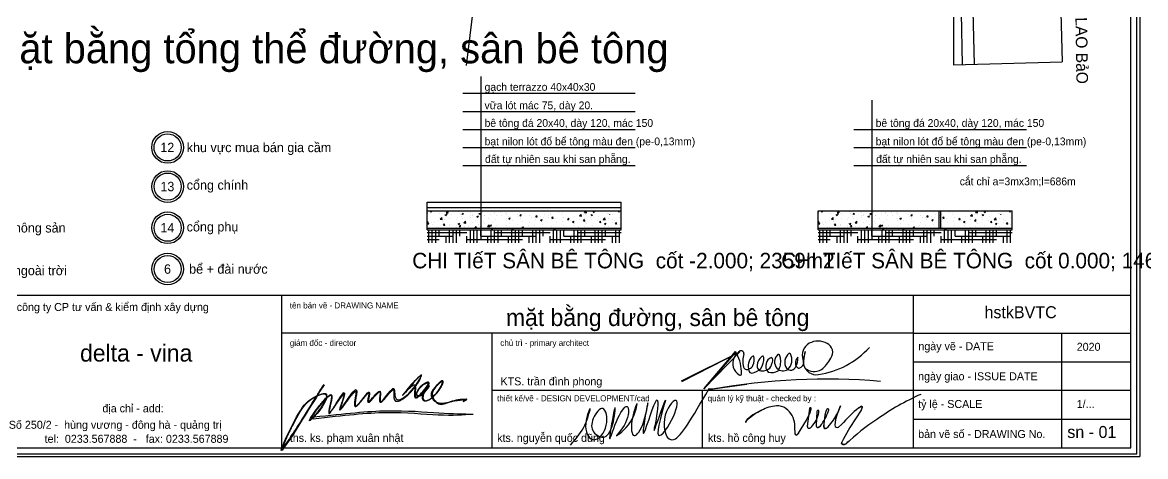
# Model space of a CAD drawing. Extents: x -31423 to 1909503, y -2344077 to 1640342.
# Drawn here: x 41049 to 185686, y -442281 to -386325 of the extents above; entities that cross this region are included whole.
import ezdxf

# ---------------------------------------------------------------- set-up
doc = ezdxf.new("R2010")
doc.units = 0
for name, color, linetype in [('Level 1', 7, 'Continuous'), ('Level 14', 7, 'Continuous'), ('Level 15', 7, 'Continuous'), ('Level 17', 7, 'Continuous'), ('Level 2', 7, 'Continuous'), ('Level 20', 7, 'Continuous'), ('Level 24', 7, 'Continuous'), ('Level 26', 7, 'Continuous'), ('Level 28', 7, 'Continuous'), ('Level 29', 7, 'Continuous'), ('Level 31', 7, 'Continuous'), ('Level 32', 7, 'Continuous'), ('Level 6', 7, 'Continuous')]:
    doc.layers.add(name, color=color, linetype=linetype)

# ---------------------------------------------------------------- blocks, each defined once
blk = doc.blocks.new('SC6460')
at = {"layer": 'Level 1'}
blk.add_line((0, 0), (0, 0), dxfattribs=at)
blk = doc.blocks.new('DINHPH')
at = {"layer": 'Level 29'}
for p, q in [((-122, 140), (14445, 7391)), ((0, 0), (14445, 7391)), ((5473, -1835), (13432, 7508)), ((13482, 7418), (5473, -1835)), ((14445, 7391), (5473, -1835)), ((30812, 7465), (30348, 5405)), ((30475, 5127), (30812, 7465)), ((6578, -1889), (7655, -1994)), ((6757, -1768), (7726, -1901)), ((7726, -1901), (16251, -670))]:
    blk.add_line(p, q, dxfattribs=at)
for centre, radius, start, end in [((33336, 6646), 3236, 117.66353, 202.55508), ((34045, 5393), 4675, 61.07737, 118.22784), ((30946, 23038), 21587, 278.46999, 317.67018), ((35212, 7262), 2477, 323.5787, 63.79921), ((16012, 4493), 3314, 154.25386, 239.56437), ((17278, 3541), 4878, 123.27546, 150.63772), ((3220, 1809), 11694, 3.46792, 29.1665), ((14780, 6929), 712, 353.3389, 104.49898), ((20776, 5065), 5581, 161.38652, 195.84537), ((20062, 3755), 3503, 134.85775, 197.8573), ((17845, 5927), 401, 67.40382, 129.21497), ((14391, 5478), 3700, 335.78035, 12.79639), ((22099, 3643), 3332, 130.2208, 173.32965), ((15898, 5763), 4615, 326.15303, 2.90144), ((20178, 5948), 332, 8.39353, 133.94282), ((22757, 4256), 1708, 100.80478, 173.10681), ((21775, 5244), 956, 334.17522, 46.19584), ((25674, 4843), 2504, 132.05534, 219.26557), ((24136, 6471), 270, 34.66048, 121.01633), ((22859, 5656), 1785, 358.50996, 32.88035), ((28410, 4803), 2722, 125.06526, 214.33059), ((24321, 5340), 3197, 312.22686, 28.8053), ((26899, 6800), 237, 19.8485, 102.81341), ((30211, 4647), 1833, 131.22861, 213.24422), ((24492, 5809), 4516, 332.07091, 2.75646), ((34673, 5364), 4407, 169.10677, 208.91401), ((27986, 10945), 10562, 310.57451, 330.79302), ((16244, 3837), 887, 199.42858, 314.65677), ((16532, 4517), 1354, 284.36245, 335.70744), ((16562, 6758), 4769, 280.65714, 311.62535), ((20071, 3889), 1289, 173.7531, 264.61445), ((19938, 5983), 3376, 270.20273, 308.08105), ((22947, 3783), 2004, 160.21169, 227.61672), ((12729, 8010), 10406, 333.24115, 342.18809), ((25287, 4873), 2239, 226.14705, 301.88994), ((20670, 4893), 4037, 326.35159, 10.22134), ((27189, 4206), 1391, 222.39927, 338.38496), ((29633, 4573), 1333, 224.24358, 255.82115), ((28864, 4854), 1634, 285.71771, 9.61771), ((33639, 4957), 3307, 191.59058, 278.46999), ((33075, 6197), 3726, 232.67177, 298.54149), ((36080, -157908), 158483, 85.08983, 100.33209), ((14559, 2002), 431, 238.41296, 329.55694), ((-23845, 169), 38809, 2.3847, 3.46792), ((17488, 2847), 778, 192.31936, 266.76285), ((22460, 4918), 2754, 251.7252, 304.78254)]:
    blk.add_arc(centre, radius, start, end, dxfattribs=at)
blk = doc.blocks.new('CONGHU')
at = {"layer": 'Level 29'}
for points in [[(-28, 48), (28, -48), (174, 345), (373, 605), (822, 1033), (1592, 1680), (1962, 1943), (2332, 2193), (2962, 2547), (3359, 2755), (3928, 3014)], [(12742, -3164), (13165, -2719), (15103, 554), (16086, 2448), (16325, 3381)], [(15965, 3616), (15872, 3494), (15289, -987)], [(20224, 3280), (19997, 2712), (19743, 1812), (19411, -1072)], [(20154, -1438), (20521, -1141), (21923, 564), (22981, 2385), (23598, 4108), (22806, 2084), (22413, 750), (22217, -738)], [(29039, 3686), (28823, 3061), (25982, -1317), (24259, -4330), (23859, -5152)], [(28194, 3633), (28660, 3963), (28779, 4016), (28860, 4032), (28923, 4023), (28991, 3988), (29036, 3944), (29072, 3868), (29079, 3813), (29072, 3757), (28984, 3527), (28705, 2879)], [(28213, 3648), (28688, 3948)], [(28624, 3908), (28774, 4003), (28856, 4013), (28905, 4008), (28932, 3993), (28984, 3957), (29022, 3920), (29045, 3881), (29060, 3808), (29056, 3767), (29053, 3736), (29037, 3681)], [(-133, 245), (-28, 48), (155, 456), (663, 948), (1599, 1740)], [(17736, 2698), (17520, -771)], [(13181, -2693), (12826, -3146), (12742, -3164), (12526, -3174), (12399, -3072), (12327, -3026), (12277, -2896)], [(15346, -546), (15337, -968), (15402, -1233), (15499, -1342), (15633, -1420), (15798, -1453), (15948, -1418), (16048, -1377), (16223, -1253)], [(17509, -835), (17614, -1093), (17734, -1216), (17938, -1274), (18083, -1293), (18205, -1218), (18620, -858)], [(17985, -1315), (18408, -1010), (18620, -858)], [(19452, -714), (19479, -1243), (19778, -1514), (19926, -1472), (20097, -1422), (20521, -1141)], [(23146, -1177), (23922, -577)], [(24078, -4703), (23932, -5031), (23886, -5165), (23896, -5208), (23924, -5330), (23993, -5433), (24055, -5465), (24079, -5474), (24280, -5532), (24345, -5536), (24419, -5536), (24512, -5527), (24595, -5513), (24689, -5485), (24883, -5420), (25026, -5364), (25100, -5299)], [(25028, -5368), (24547, -5565), (24184, -5538), (23905, -5315), (23935, -4996)], [(23920, -5155), (23943, -5295), (24005, -5374), (24044, -5426), (24198, -5509)], [(24476, -5509), (25028, -5368)], [(24799, -5427), (25013, -5345), (25191, -5197), (25503, -4916), (25792, -4657)]]:
    blk.add_lwpolyline(points, dxfattribs=at)
for centre, radius, start, end in [((67683, -47864), 59862, 113.5869, 125.73451), ((8307, -7779), 11646, 112.16, 136.4447), ((8426, -5296), 9449, 94.89267, 118.52355), ((7870, 447), 3680, 54.63769, 93.88478), ((6771, -922), 5433, 4.59029, 53.53827), ((16105, 3439), 227, 345.38597, 128.29752), ((18014, 2723), 279, 48.70996, 185.24814), ((15878, 2626), 2341, 338.97858, 7.53618), ((8165, 7213), 13207, 322.33122, 340.88064), ((20456, 3107), 289, 310.43458, 143.30406), ((46795, -19512), 29693, 128.74128, 140.38071), ((28860, 3813), 219, 324.61395, 141.91267), ((11786, 3509), 6510, 311.45107, 344.65039), ((62392, -44616), 54190, 123.19872, 133.59189), ((-32216, -3357), 44495, 0.5939, 3.69918), ((15773, -1008), 484, 177.52271, 311.69046), ((17944, -879), 437, 165.68929, 275.41487), ((19827, -1164), 426, 167.50731, 320.02147), ((22793, -720), 577, 181.80763, 307.66882), ((12619, -2840), 347, 189.40815, 290.74695), ((24290, -5119), 432, 184.42537, 295.47631)]:
    blk.add_arc(centre, radius, start, end, dxfattribs=at)
blk = doc.blocks.new('QUOCDU')
at = {"layer": 'Level 29'}
blk.add_open_spline([(0, 0), (2249, 2648), (5021, 5912), (7596, 15529), (3702, 5530), (7777, -265), (13119, 6355), (11181, 14610), (6840, 8566), (6833, 4208), (11815, 1361), (14613, 7070), (15371, 16951), (11934, -2855), (15026, 8669), (19646, 15390), (19368, 6991), (12854, 1231), (20976, 7035), (23060, 17148), (19748, 7551), (20671, 1274), (24839, 6680), (26672, 19866), (22370, -4179), (29568, 20196), (29043, 9632), (26470, 358), (34189, 22944), (26458, -1831), (34784, 8444), (36638, 17905), (29463, 9455), (33342, -3326), (40471, 8990), (46097, 18710)], degree=3, dxfattribs=at)
blk = doc.blocks.new('KTC')
at = {"layer": 'Level 1'}
for p, q in [((419299, 677), (419299, 296306)), ((417756, 2220), (417756, 294763)), ((12608, 40383), (417756, 40383)), ((205468, 40383), (205468, 2220)), ((205468, 40383), (205468, 2220)), ((363331, 40383), (363331, 2220)), ((363331, 40377), (417756, 40377)), ((363331, 40377), (417756, 40377)), ((363331, 30842), (205468, 30842)), ((258089, 2220), (258089, 30842)), ((363331, 30842), (417756, 30842)), ((400528, 2220), (400528, 30842)), ((363331, 23687), (417756, 23687)), ((417756, 16531), (258089, 16531)), ((310710, 2220), (310710, 16531)), ((363331, 9375), (417756, 9375)), ((11065, 677), (419299, 677)), ((12608, 2220), (417756, 2220))]:
    blk.add_line(p, q, dxfattribs=at)
at = {"layer": 'Level 2'}
for p in [(419975, 296983), (0, 0)]:
    blk.add_line(p, (419975, 0), dxfattribs=at)
at = {"layer": 'Level 1'}
blk.add_blockref('SC6460', (310710, 30842), dxfattribs=at)
at = {"layer": 'Level 29'}
for name, p in [('DINHPH', (305536, 18818)), ('CONGHU', (321550, 8562))]:
    blk.add_blockref(name, p, dxfattribs=at)
at = {"layer": 'Level 29', "xscale": 0.75, "yscale": 0.75}
blk.add_blockref('QUOCDU', (277693, 2857), dxfattribs=at)
at = {"layer": 'Level 26'}
for s, height, p in [('công ty CP tư vấn & kiểm định xây dựng ', 2000, (139239, 36420)), ('tên bản vẽ - DRAWING NAME', 1500, (207516, 37054)), ('hstkBVTC', 3000, (381178, 34617)), ('delta - vina', 4290.86, (155076, 23759)), ('giám đốc - director', 1500, (207516, 27697)), ('chủ trì - primary architect', 1500, (260137, 27697)), ('ngày vẽ - DATE', 2000, (364655, 26616)), ('2020', 2000, (404235, 26462)), ('KTS. trần đình phong', 2000, (260197, 17827)), ('ngày giao - ISSUE DATE ', 2000, (364592, 19082)), ('thiết kế/vẽ - DESIGN DEVELOPMENT/cad', 1500, (259350, 13827)), ('quản lý kỹ thuật - checked by :', 1500, (311971, 13827)), ('tỷ lệ - SCALE', 2000, (364592, 12150)), ('1/...', 2000, (404235, 12150)), ('địa chỉ - add:', 2000, (160663, 11064)), ('Số 250/2 -  hùng vương - đông hà - quảng trị', 2000, (137272, 6951)), ('ths. ks. phạm xuân nhật', 2000, (207516, 3675)), ('kts. nguyễn quốc dũng', 2000, (259350, 3675)), ('kts. hồ công huy', 2000, (312034, 3675)), ('bản vẽ số - DRAWING No.  ', 2000, (364592, 4643)), ('tel:  0233.567888  -   fax: 0233.567889', 2000, (146222, 3441))]:
    blk.add_text(s, height=height, dxfattribs=at).set_placement(p)
blk = doc.blocks.new('PXNHAT')
at = {"layer": 'Level 29'}
for points in [[(8854, 13547), (4070, 5827), (-2906, -5431), (3044, 7208), (5500, 10652), (10422, 12446), (8372, 8241), (4623, 4479), (7493, 8695), (8660, 10029), (10729, 12209), (10422, 9616), (9165, 5487), (13747, 13519), (12969, 10091), (11222, 6079), (17230, 15830), (14162, 5817), (19688, 14554), (17381, 7728), (21852, 14483), (19956, 7433), (24579, 14907), (23418, 9209), (27579, 11418), (31661, 18433), (23289, 8346), (29400, 15792), (27691, 9663), (30183, 12080), (31899, 14400), (29483, 13340), (28096, 10760), (30530, 11613), (32103, 14118), (29884, 11893), (30053, 9324), (33200, 11453), (34950, 15197), (32493, 12854), (31650, 11356), (33613, 8625), (36175, 10289), (40119, 10621), (39214, 10155), (38698, 9890)], [(28570, 13320), (28653, 13433), (28732, 13544), (28957, 13868), (29088, 14072), (29261, 14361), (29317, 14460), (29406, 14626), (29441, 14696), (29493, 14809), (29513, 14854), (29542, 14929), (29552, 14960), (29568, 15013), (29574, 15035), (29583, 15074), (29585, 15091), (29589, 15121), (29589, 15135), (29589, 15163), (29588, 15177), (29583, 15202), (29580, 15212), (29572, 15232), (29567, 15243), (29556, 15261), (29549, 15270), (29535, 15285), (29526, 15292), (29509, 15304), (29499, 15308), (29480, 15316), (29470, 15319), (29451, 15322), (29442, 15323), (29424, 15324), (29415, 15323), (29398, 15321), (29390, 15320), (29369, 15315), (29356, 15311), (29330, 15301), (29318, 15296), (29292, 15283), (29279, 15276), (29252, 15260), (29239, 15251), (29197, 15223), (29168, 15202), (29106, 15153), (29073, 15126), (29004, 15067), (28968, 15035), (28850, 14928), (28763, 14844), (28578, 14660), (28479, 14559), (28273, 14345), (28166, 14231), (27801, 13837), (27531, 13537), (27096, 13048), (26927, 12855), (25788, 11374)], [(8762, 13604), (8307, 12869), (7852, 12135), (7397, 11401), (7392, 11394), (7388, 11387)], [(13144, 11593), (13145, 11580), (13146, 11565), (13145, 11530), (13144, 11511), (13140, 11468), (13138, 11445), (13128, 11370), (13118, 11312), (13094, 11186), (13079, 11118), (13044, 10975), (13025, 10899), (12985, 10752), (12965, 10681), (12926, 10550), (12908, 10491), (12870, 10372), (12851, 10312), (12792, 10132), (12750, 10012), (12645, 9711), (12581, 9534), (12473, 9238), (12428, 9116), (12361, 8926), (12336, 8852), (12297, 8736), (12282, 8690), (12260, 8616), (12252, 8586), (12240, 8538), (12236, 8518), (12229, 8485), (12227, 8471), (12224, 8447), (12223, 8437), (12222, 8417), (12222, 8409), (12223, 8392), (12224, 8384), (12227, 8367), (12229, 8358), (12235, 8343), (12237, 8337), (12244, 8324), (12248, 8318), (12258, 8305), (12264, 8299), (12277, 8288), (12284, 8283), (12300, 8274), (12308, 8271), (12324, 8266), (12333, 8265), (12348, 8263), (12355, 8263), (12368, 8264), (12375, 8265), (12386, 8267), (12392, 8269), (12405, 8273), (12413, 8276), (12427, 8283), (12433, 8286), (12446, 8294), (12452, 8298), (12469, 8310), (12480, 8318), (12502, 8337), (12513, 8347), (12536, 8369), (12548, 8381), (12584, 8419), (12610, 8448), (12665, 8512), (12695, 8548), (12757, 8625), (12790, 8666), (12902, 8809), (12987, 8922), (13169, 9168), (13267, 9301), (13560, 9702), (13767, 9987), (14151, 10507), (14328, 10742), (14625, 11125), (14748, 11278), (14955, 11525), (15041, 11624), (15184, 11779), (15244, 11840), (15343, 11936), (15385, 11974), (15454, 12032), (15484, 12054), (15532, 12088), (15553, 12101), (15571, 12111)], [(15657, 12141), (15658, 12140), (15659, 12139), (15663, 12133), (15665, 12130), (15669, 12119), (15672, 12112), (15676, 12095), (15679, 12085), (15685, 12054), (15688, 12029), (15691, 11972), (15692, 11940), (15691, 11870), (15690, 11832), (15685, 11752), (15681, 11709), (15667, 11565), (15653, 11455), (15619, 11223), (15599, 11100), (15556, 10848), (15534, 10719), (15484, 10433), (15457, 10276), (15413, 10000), (15396, 9880), (15371, 9681), (15363, 9600), (15353, 9464), (15351, 9407), (15350, 9312), (15351, 9271), (15356, 9203), (15360, 9174), (15369, 9122), (15374, 9100), (15387, 9057), (15395, 9036), (15412, 9003), (15420, 8990), (15439, 8965), (15449, 8953), (15469, 8936), (15478, 8929), (15496, 8917), (15506, 8912), (15526, 8904), (15536, 8900), (15556, 8895), (15566, 8893), (15592, 8891), (15607, 8890), (15636, 8893), (15650, 8895), (15678, 8902), (15692, 8906), (15719, 8916), (15732, 8921), (15769, 8938), (15793, 8951), (15840, 8981), (15865, 8998), (15914, 9034), (15939, 9054), (16016, 9118), (16070, 9167), (16182, 9276), (16240, 9336), (16360, 9465), (16422, 9534), (16616, 9754), (16752, 9916), (17030, 10252), (17170, 10426), (17448, 10768), (17585, 10936), (17813, 11210), (17908, 11321), (18063, 11497), (18126, 11566), (18231, 11675), (18274, 11718), (18345, 11784), (18374, 11810), (18422, 11849), (18442, 11864), (18474, 11886), (18487, 11894), (18505, 11904), (18511, 11907), (18517, 11910)], [(15571, 12111), (15586, 12120), (15600, 12126), (15624, 12135), (15634, 12138), (15646, 12141), (15650, 12141), (15655, 12141), (15657, 12141), (15657, 12141)], [(18517, 11910), (18518, 11900), (18519, 11887), (18520, 11857), (18520, 11840), (18518, 11801), (18516, 11780), (18509, 11715), (18503, 11667), (18486, 11564), (18476, 11509), (18453, 11392), (18440, 11331), (18398, 11137), (18367, 10998), (18314, 10759), (18292, 10658), (18257, 10488), (18244, 10416), (18225, 10297), (18218, 10248), (18209, 10165), (18206, 10131), (18204, 10072), (18203, 10048), (18205, 10004), (18207, 9986), (18211, 9952), (18214, 9937), (18222, 9908), (18227, 9893), (18241, 9863), (18250, 9848), (18269, 9826), (18277, 9817), (18296, 9802), (18307, 9796), (18328, 9785), (18339, 9781), (18362, 9775), (18373, 9773), (18395, 9772), (18405, 9772), (18426, 9774), (18436, 9775), (18463, 9781), (18480, 9787), (18513, 9800), (18529, 9808), (18561, 9826), (18578, 9836), (18610, 9858), (18627, 9870), (18678, 9908), (18713, 9938), (18787, 10003), (18825, 10040), (18905, 10118), (18946, 10161), (19075, 10295), (19166, 10396), (19355, 10608), (19453, 10721), (19651, 10948), (19751, 11064), (19949, 11289), (20047, 11398), (20237, 11603), (20328, 11698), (20463, 11829), (20511, 11873), (20601, 11952), (20644, 11986), (20707, 12031), (20729, 12046), (20771, 12070), (20790, 12080), (20817, 12091), (20826, 12094), (20843, 12099), (20849, 12100), (20856, 12100), (20858, 12100), (20859, 12100)], [(20859, 12100), (20860, 12099), (20862, 12097), (20866, 12089), (20868, 12085), (20873, 12072), (20876, 12065), (20880, 12047), (20883, 12037), (20889, 12004), (20892, 11977), (20897, 11916), (20898, 11882), (20897, 11808), (20896, 11769), (20892, 11686), (20889, 11642), (20877, 11496), (20865, 11387), (20838, 11163), (20823, 11048), (20794, 10820), (20781, 10708), (20762, 10529), (20756, 10459), (20749, 10340), (20747, 10290), (20747, 10205), (20748, 10169), (20752, 10108), (20755, 10082), (20763, 10037), (20767, 10017), (20778, 9978), (20784, 9960), (20802, 9923), (20813, 9906), (20835, 9879), (20844, 9869), (20866, 9851), (20878, 9843), (20904, 9830), (20917, 9824), (20944, 9817), (20958, 9815), (20985, 9813), (20998, 9813), (21023, 9815), (21036, 9818), (21061, 9823), (21073, 9827), (21105, 9838), (21125, 9846), (21165, 9867), (21185, 9878), (21225, 9904), (21245, 9918), (21306, 9963), (21347, 9997), (21432, 10073), (21477, 10115), (21568, 10206), (21616, 10255), (21760, 10410), (21861, 10524), (22068, 10765), (22175, 10892), (22391, 11150), (22500, 11281), (22716, 11537), (22822, 11662), (23028, 11895), (23127, 12004), (23275, 12156), (23329, 12208), (23430, 12300), (23477, 12340), (23548, 12394), (23573, 12412), (23620, 12441), (23642, 12453), (23674, 12467), (23685, 12471), (23705, 12477), (23713, 12478), (23723, 12479), (23726, 12479), (23731, 12479), (23732, 12478), (23734, 12478), (23734, 12478), (23735, 12477), (23736, 12477), (23739, 12474), (23741, 12472), (23746, 12465), (23749, 12460), (23755, 12448), (23758, 12441), (23761, 12433)], [(23761, 12433), (23765, 12424), (23768, 12415), (23776, 12386), (23781, 12364), (23790, 12315), (23794, 12288), (23800, 12229), (23803, 12197), (23809, 12097), (23810, 12023), (23811, 11865), (23810, 11781), (23808, 11608), (23806, 11518), (23805, 11338), (23805, 11246), (23808, 11066), (23812, 10977), (23824, 10804), (23834, 10721), (23857, 10584), (23869, 10528), (23900, 10422), (23918, 10372), (23948, 10310), (23956, 10294), (23973, 10264), (23983, 10250), (24011, 10208), (24032, 10182), (24077, 10135), (24101, 10114), (24153, 10076), (24180, 10060), (24237, 10032), (24266, 10020), (24327, 10002), (24358, 9995), (24422, 9985), (24455, 9982), (24545, 9979), (24603, 9983), (24722, 10001), (24784, 10014), (24909, 10049), (24974, 10071), (25163, 10145), (25291, 10207), (25555, 10353), (25690, 10437), (25964, 10624), (26102, 10726), (26334, 10909), (26426, 10985), (26616, 11148), (26713, 11234), (26904, 11412), (26999, 11503), (27279, 11780), (27460, 11972), (27896, 12459), (28142, 12757), (28365, 13047)], [(26927, 12527), (25778, 11364), (27052, 12658), (27242, 12850), (27369, 12972), (27570, 13150), (27645, 13214), (27778, 13319), (27836, 13361), (27935, 13426), (27977, 13452), (28048, 13490), (28078, 13504), (28134, 13526), (28159, 13534), (28195, 13541), (28208, 13543), (28231, 13544), (28240, 13543), (28254, 13541), (28259, 13540), (28268, 13536), (28272, 13535), (28278, 13531), (28280, 13529), (28284, 13526), (28286, 13524), (28290, 13520), (28292, 13517), (28299, 13508), (28304, 13501), (28314, 13482), (28319, 13470), (28328, 13444), (28333, 13429), (28339, 13402), (28342, 13389), (28345, 13377)], [(28365, 13047), (28364, 12974), (28360, 12897), (28350, 12734), (28343, 12649), (28322, 12427), (28307, 12286), (28279, 12007), (28265, 11868), (28247, 11643), (28242, 11554), (28237, 11401), (28237, 11335), (28240, 11224), (28243, 11176), (28253, 11095), (28259, 11060), (28274, 10993), (28283, 10962), (28303, 10912), (28313, 10893), (28330, 10864), (28337, 10853), (28354, 10830), (28365, 10818), (28388, 10796), (28401, 10786), (28427, 10769), (28442, 10761), (28471, 10749), (28485, 10744), (28516, 10737), (28531, 10734), (28562, 10732), (28577, 10732), (28617, 10734), (28641, 10737), (28690, 10748), (28715, 10756), (28764, 10774), (28789, 10784), (28862, 10819), (28910, 10847), (29011, 10912), (29062, 10949), (29169, 11031), (29224, 11076), (29287, 11131), (29295, 11138), (29303, 11145)], [(31038, 13117), (31093, 13196), (31143, 13272), (31221, 13399), (31251, 13451), (31298, 13542), (31316, 13580), (31344, 13647), (31355, 13676), (31371, 13728), (31377, 13751), (31385, 13796), (31387, 13819), (31387, 13857), (31386, 13873), (31381, 13904), (31377, 13919), (31366, 13947), (31360, 13960), (31344, 13983), (31336, 13994), (31316, 14014), (31305, 14023), (31283, 14037), (31273, 14042), (31252, 14052), (31242, 14055), (31220, 14061), (31210, 14064), (31181, 14068), (31162, 14070), (31125, 14070), (31106, 14069), (31067, 14065), (31047, 14062), (30987, 14051), (30946, 14040), (30860, 14014), (30815, 13997), (30722, 13959), (30673, 13938), (30526, 13867), (30423, 13810), (30215, 13681), (30109, 13608), (29956, 13491), (29907, 13452), (29811, 13370), (29764, 13328), (29625, 13199), (29537, 13109), (29330, 12880), (29216, 12738), (29035, 12481), (28962, 12366), (28851, 12165), (28808, 12079), (28744, 11929), (28721, 11863), (28686, 11748), (28675, 11697), (28659, 11600), (28655, 11552), (28657, 11476), (28660, 11446), (28671, 11388), (28679, 11360), (28699, 11312), (28710, 11292), (28737, 11253), (28752, 11235), (28780, 11209), (28792, 11199), (28813, 11184), (28822, 11179), (28841, 11168), (28851, 11163), (28888, 11146), (28916, 11137), (28946, 11131)], [(29688, 11513), (29839, 11667), (29993, 11835), (30178, 12044), (30210, 12081), (30242, 12117)], [(30242, 12117), (30166, 11988), (30096, 11854), (30039, 11719), (30038, 11717), (30038, 11716)], [(32161, 10880), (32267, 10968), (32372, 11062), (32757, 11425), (33031, 11723), (33326, 12095), (33369, 12150), (33452, 12261), (33493, 12317), (33613, 12485), (33690, 12598), (33857, 12856), (33944, 13000), (34100, 13277), (34169, 13409), (34263, 13610), (34295, 13683), (34344, 13808), (34363, 13861), (34391, 13949), (34401, 13985), (34415, 14048), (34420, 14075), (34426, 14121), (34428, 14142), (34428, 14179), (34427, 14195), (34423, 14228), (34420, 14245), (34411, 14273), (34407, 14284), (34395, 14306), (34388, 14317), (34371, 14338), (34360, 14348), (34340, 14362), (34331, 14368), (34314, 14376), (34306, 14379), (34291, 14384), (34284, 14385), (34264, 14389), (34251, 14390), (34227, 14390), (34215, 14389), (34192, 14386), (34181, 14384), (34149, 14375), (34129, 14368), (34087, 14351), (34066, 14341), (34023, 14318), (34001, 14305), (33956, 14277), (33933, 14262), (33857, 14209), (33803, 14168), (33689, 14076), (33630, 14025), (33507, 13915), (33443, 13857), (33242, 13662), (33099, 13516), (32820, 13211), (32683, 13053), (32430, 12744), (32315, 12591), (32138, 12326), (32070, 12213), (31956, 11986), (31910, 11872), (31853, 11677), (31836, 11595), (31817, 11431), (31816, 11348), (31830, 11183), (31846, 11101), (31879, 10993), (31888, 10968), (31898, 10943)], [(56, 168), (62, 199), (71, 235), (94, 319), (108, 365), (142, 469), (162, 526), (226, 705), (277, 839), (395, 1134), (462, 1295), (676, 1795), (840, 2163), (1205, 2951), (1405, 3371), (1986, 4559), (2391, 5350), (2870, 6237), (2947, 6379), (3082, 6623), (3140, 6727), (3257, 6935), (3315, 7038), (3432, 7241), (3490, 7341), (3665, 7635), (3781, 7825), (4103, 8326), (4312, 8625), (4757, 9188), (4993, 9452), (5509, 9949), (5788, 10183), (6411, 10623), (6753, 10830), (7149, 11032), (7163, 11039), (7176, 11045)], [(7176, 11045), (6763, 10380), (6355, 9724), (5156, 7800), (4390, 6579), (3108, 4561), (2572, 3728), (1792, 2541), (1512, 2122), (1074, 1483), (903, 1239), (640, 876), (540, 741), (382, 537), (320, 460), (222, 343), (183, 299), (121, 231), (96, 206), (68, 179), (62, 173), (56, 168)], [(5950, 6068), (5969, 6109), (5992, 6155), (6046, 6256), (6077, 6311), (6146, 6429), (6183, 6491), (6313, 6704), (6417, 6866), (6641, 7207), (6762, 7386), (7129, 7918), (7386, 8275), (7657, 8638), (7698, 8693), (7818, 8850), (7893, 8947), (8039, 9130), (8110, 9217), (8290, 9433), (8399, 9559), (8568, 9748), (8618, 9803), (8702, 9895), (8734, 9930), (8794, 9996), (8823, 10027), (8911, 10122), (8972, 10189), (9070, 10294), (9105, 10331), (9141, 10368)], [(9141, 10368), (9076, 10217), (9001, 10057), (8830, 9727), (8735, 9557), (8433, 9045), (8204, 8696), (7888, 8255), (7816, 8157), (7669, 7962), (7595, 7865), (7372, 7581), (7222, 7398), (6948, 7077), (6824, 6936), (6603, 6694), (6505, 6591), (6340, 6423), (6272, 6355), (6144, 6235), (6086, 6182), (6003, 6111), (5975, 6088), (5950, 6068)], [(7537, 11218), (7629, 11260), (7723, 11301), (7951, 11395), (8084, 11446), (8342, 11534), (8467, 11571), (8662, 11618), (8735, 11632), (8873, 11652), (8937, 11657), (9033, 11657), (9069, 11655), (9121, 11648), (9140, 11644), (9176, 11635), (9192, 11630), (9225, 11616), (9241, 11607), (9270, 11588), (9283, 11577), (9306, 11553), (9316, 11539), (9335, 11509), (9343, 11492), (9358, 11454), (9364, 11433), (9373, 11388), (9377, 11363), (9383, 11287), (9382, 11231), (9370, 11107), (9359, 11039), (9335, 10930), (9325, 10892), (9314, 10853)], [(9505, 10739), (9602, 10833), (9698, 10922), (9848, 11051), (9905, 11097), (10004, 11172), (10047, 11202), (10121, 11248), (10152, 11266), (10204, 11292), (10226, 11302), (10266, 11316), (10284, 11320), (10309, 11324), (10317, 11325), (10331, 11325), (10337, 11324), (10345, 11323), (10348, 11322), (10352, 11320), (10353, 11319), (10356, 11318), (10357, 11317), (10361, 11313), (10364, 11310), (10371, 11302), (10374, 11297), (10382, 11285), (10385, 11277), (10393, 11260), (10396, 11249), (10406, 11219), (10411, 11196), (10420, 11145), (10423, 11116), (10428, 11054), (10429, 11021), (10430, 10916), (10427, 10838), (10414, 10672), (10404, 10583), (10379, 10396), (10364, 10299), (10333, 10117), (10318, 10033), (10274, 9808), (10244, 9667), (10183, 9388), (10151, 9250), (10086, 8968), (10052, 8824), (9991, 8555), (9963, 8430), (9929, 8256), (9918, 8199), (9901, 8092), (9894, 8043), (9887, 7971), (9886, 7946), (9884, 7899), (9884, 7876), (9887, 7841), (9888, 7827), (9893, 7800), (9896, 7787), (9904, 7763), (9908, 7754), (9918, 7734), (9924, 7724), (9937, 7708), (9943, 7702), (9956, 7690), (9963, 7685), (9978, 7676), (9986, 7672), (10003, 7665), (10012, 7663), (10028, 7659), (10037, 7659), (10053, 7658), (10060, 7658), (10079, 7660), (10090, 7662), (10110, 7668), (10119, 7672), (10137, 7679), (10145, 7683), (10169, 7697), (10185, 7707), (10215, 7729), (10230, 7741), (10261, 7767), (10276, 7782), (10308, 7813), (10325, 7830), (10379, 7887), (10419, 7932), (10503, 8032), (10547, 8087), (10593, 8146)], [(10593, 8146), (10639, 8206), (10688, 8270), (10846, 8483), (10963, 8646), (11206, 8993), (11333, 9177), (11592, 9554), (11723, 9746), (11995, 10141), (12136, 10343), (12382, 10690), (12490, 10839), (12664, 11068), (12732, 11156), (12846, 11295), (12892, 11349), (12968, 11434), (12999, 11466), (13051, 11517), (13072, 11536), (13106, 11565), (13120, 11576), (13137, 11588), (13141, 11591), (13144, 11593)], [(29303, 11145), (29381, 11162), (29463, 11186), (29633, 11249), (29720, 11288), (29849, 11353), (29889, 11374), (29929, 11397)], [(29929, 11397), (29904, 11295), (29887, 11194), (29870, 11001), (29870, 10908), (29885, 10732), (29900, 10649), (29937, 10525), (29954, 10479), (29992, 10401), (30011, 10368), (30053, 10307), (30076, 10279), (30127, 10228), (30154, 10205), (30212, 10165), (30242, 10147), (30306, 10119), (30339, 10107), (30407, 10089), (30443, 10083), (30514, 10075), (30551, 10074), (30650, 10077), (30713, 10084), (30844, 10110), (30911, 10129), (31047, 10175), (31117, 10204), (31322, 10298), (31461, 10375), (31731, 10548), (31860, 10640), (31991, 10742)], [(31991, 10742), (32041, 10653), (32098, 10566), (32222, 10402), (32289, 10325), (32425, 10183), (32495, 10118), (32676, 9968), (32790, 9891), (33024, 9762), (33145, 9711), (33392, 9631), (33519, 9603), (33779, 9566), (33911, 9557), (34182, 9556), (34320, 9564), (34603, 9593), (34747, 9614), (35144, 9683), (35403, 9741), (35941, 9870), (36220, 9942), (36800, 10085), (37544, 10157), (37913, 10233), (37970, 10244), (38140, 10278), (38256, 10299), (38422, 10327), (38471, 10335), (38618, 10358), (38718, 10373), (38919, 10399), (39020, 10411), (39178, 10427), (39238, 10431), (39337, 10437), (39378, 10439), (39433, 10439), (39450, 10439), (39466, 10439)], [(39466, 10439), (39441, 10421), (39412, 10402), (39346, 10361), (39310, 10339), (39231, 10294), (39190, 10270), (39050, 10194), (38945, 10139), (38774, 10050), (38711, 10018), (38649, 9986)], [(6484, 6219), (13267, 6998), (22647, 8075), (34099, 6791), (38776, 7100), (40852, 7237)], [(6690, 6631), (13473, 7363), (22854, 8375), (34235, 7347), (38844, 7270), (40852, 7237)]]:
    blk.add_open_spline(points, degree=3, dxfattribs=at)

msp = doc.modelspace()

# ---------------------------------------------------------------- linework, layer by layer
at = {"layer": 'Level 1'}
for points in [[(163776, -292940), (168140, -312159), (171340, -330154), (173409, -349560), (174395, -370696), (174932, -391414)], [(150894, -295865), (155189, -314779), (158253, -332013), (160232, -350569), (160955, -378587), (160965, -391776)], [(151723, -295677), (156022, -314611), (159095, -331893), (161080, -350504), (161823, -378478), (162072, -391747)], [(159489, -328052), (160145, -331744), (162137, -350423), (163102, -371106), (163636, -391707)], [(98252, -391859), (100568, -372836), (122933, -376166)], [(160965, -391776), (174932, -391414)]]:
    msp.add_lwpolyline(points, dxfattribs=at)
at = {"layer": 'Level 14'}
for p, q in [((93555, -410707), (93627, -410620)), ((93555, -410707), (93725, -410722)), ((93726, -410720), (93708, -410620)), ((95390, -410675), (95390, -410675)), ((95604, -410886), (95742, -410722)), ((95699, -410661), (95699, -410661)), ((95715, -410739), (95915, -410662)), ((95715, -410739), (95857, -410835)), ((95775, -410899), (95742, -410720)), ((95857, -410833), (95915, -410660)), ((97224, -410725), (97224, -410725)), ((97439, -410714), (97439, -410714)), ((98940, -410622), (98940, -410622)), ((102558, -410759), (102558, -410759)), ((104725, -410670), (104725, -410670)), ((105029, -410763), (105029, -410763)), ((111995, -410639), (111995, -410639)), ((113432, -410817), (113621, -410620)), ((113687, -410855), (113659, -410620)), ((114539, -410733), (114740, -410656)), ((114539, -410733), (114682, -410829)), ((114682, -410827), (114740, -410654)), ((114909, -410752), (114909, -410752)), ((117750, -410709), (117824, -410620)), ((117750, -410709), (117921, -410724)), ((117921, -410722), (117903, -410620)), ((143922, -410707), (143994, -410620)), ((143922, -410707), (144092, -410722)), ((144093, -410720), (144075, -410620)), ((145757, -410675), (145757, -410675)), ((145971, -410886), (146109, -410722)), ((146066, -410661), (146066, -410661)), ((146082, -410739), (146282, -410662)), ((146082, -410739), (146224, -410835)), ((146142, -410899), (146109, -410720)), ((146224, -410833), (146282, -410660)), ((147591, -410725), (147591, -410725)), ((147806, -410714), (147806, -410714)), ((149307, -410622), (149307, -410622)), ((152925, -410759), (152925, -410759)), ((155092, -410670), (155092, -410670)), ((155396, -410763), (155396, -410763)), ((162362, -410639), (162362, -410639)), ((163799, -410817), (163988, -410620)), ((164054, -410855), (164026, -410620)), ((164906, -410733), (165107, -410656)), ((164906, -410733), (165049, -410829)), ((165049, -410827), (165107, -410654)), ((165276, -410752), (165276, -410752)), ((168117, -410709), (168191, -410620)), ((168117, -410709), (168288, -410724)), ((168288, -410722), (168270, -410620)), ((93168, -411999), (93257, -411964)), ((93168, -412116), (93199, -412137)), ((93199, -412138), (93256, -411965)), ((93199, -411994), (93199, -411994)), ((93208, -412263), (93346, -412099)), ((93251, -410916), (93251, -410916)), ((93256, -410852), (93256, -410852)), ((93378, -412279), (93345, -412099)), ((93367, -412187), (93367, -412187)), ((93586, -410912), (93586, -410912)), ((93718, -412070), (93718, -412070)), ((94082, -412093), (94082, -412093)), ((94666, -411792), (94666, -411792)), ((94776, -410980), (94776, -410980)), ((94854, -411680), (95077, -411448)), ((94854, -411680), (95108, -411719)), ((95108, -411720), (95076, -411448)), ((95164, -411950), (95164, -411950)), ((95384, -411784), (95384, -411784)), ((95457, -411120), (95600, -411065)), ((95457, -411120), (95600, -411216)), ((95599, -411216), (95650, -411065)), ((95604, -410886), (95775, -410901)), ((95679, -411065), (95738, -411004)), ((95746, -411065), (95738, -411002)), ((95972, -410916), (95972, -410916)), ((96109, -411610), (96109, -411610)), ((96301, -411045), (96301, -411045)), ((96969, -411713), (96969, -411713)), ((97051, -411498), (97051, -411498)), ((97163, -412270), (97363, -412193)), ((97273, -410908), (97273, -410908)), ((97305, -412367), (97363, -412194)), ((97505, -411068), (97505, -411068)), ((97593, -411395), (97593, -411395)), ((97654, -411065), (97791, -410901)), ((97684, -411618), (97684, -411618)), ((97735, -412126), (97735, -412126)), ((97822, -411065), (97792, -410899)), ((97903, -412153), (98126, -411921)), ((97903, -412153), (98158, -412192)), ((98157, -412193), (98126, -411921)), ((98717, -411212), (98717, -411212)), ((98749, -410790), (98749, -410790)), ((98766, -411476), (98766, -411476)), ((99025, -412145), (99025, -412145)), ((99031, -411132), (99031, -411132)), ((99060, -411194), (99060, -411194)), ((99401, -411840), (99401, -411840)), ((99564, -411348), (99764, -411272)), ((99564, -411348), (99706, -411444)), ((99705, -411445), (99763, -411273)), ((99821, -410968), (100021, -410891)), ((99821, -410968), (99963, -411064)), ((99963, -411062), (100021, -410889)), ((100275, -410854), (100275, -410854)), ((100468, -411962), (100468, -411962)), ((100556, -411197), (100556, -411197)), ((100570, -411238), (100570, -411238)), ((101068, -411554), (101068, -411554)), ((101286, -411144), (101286, -411144)), ((101616, -412129), (101616, -412129)), ((101800, -410919), (101800, -410919)), ((101842, -410853), (101842, -410853)), ((101952, -411748), (101952, -411748)), ((102081, -411261), (102081, -411261)), ((102734, -411267), (102734, -411267)), ((103241, -410884), (103241, -410884)), ((103325, -410983), (103325, -410983)), ((103363, -411049), (103363, -411049)), ((103419, -411547), (103419, -411547)), ((103421, -411891), (103421, -411891)), ((103606, -411325), (103606, -411325)), ((103670, -411577), (103870, -411501)), ((103670, -411577), (103812, -411673)), ((103811, -411674), (103869, -411501)), ((104136, -411797), (104136, -411797)), ((104850, -411047), (104850, -411047)), ((104862, -411364), (104862, -411364)), ((105108, -411189), (105212, -411065)), ((105108, -411189), (105278, -411204)), ((105131, -411390), (105131, -411390)), ((105218, -411654), (105218, -411654)), ((105278, -411205), (105252, -411065)), ((105491, -411981), (105491, -411981)), ((106312, -412101), (106312, -412101)), ((106346, -411150), (106346, -411150)), ((106657, -411454), (106657, -411454)), ((107022, -411417), (107022, -411417)), ((107157, -411369), (107295, -411205)), ((107157, -411369), (107328, -411384)), ((107158, -411695), (107158, -411695)), ((107327, -411385), (107294, -411205)), ((107738, -411323), (107738, -411323)), ((107776, -411806), (107976, -411729)), ((107776, -411806), (107918, -411902)), ((107779, -411900), (107779, -411900)), ((107917, -411903), (107975, -411730)), ((108182, -411519), (108182, -411519)), ((108294, -411032), (108294, -411032)), ((108820, -411180), (108820, -411180)), ((108824, -411409), (108824, -411409)), ((109010, -410937), (109010, -410937)), ((109085, -411023), (109085, -411023)), ((109206, -411548), (109344, -411384)), ((109206, -411548), (109377, -411563)), ((109222, -411717), (109222, -411717)), ((109377, -411564), (109344, -411385)), ((109707, -411583), (109707, -411583)), ((109872, -412070), (109872, -412070)), ((110092, -410795), (110092, -410795)), ((110490, -411123), (110490, -411123)), ((110551, -410822), (110551, -410822)), ((110588, -411975), (110588, -411975)), ((110706, -411503), (110706, -411503)), ((111232, -411648), (111232, -411648)), ((111256, -411727), (111393, -411563)), ((111256, -411727), (111426, -411742)), ((111426, -411743), (111393, -411564)), ((111670, -411833), (111670, -411833)), ((111882, -412035), (112082, -411958)), ((111882, -412035), (112024, -412131)), ((112024, -412132), (112081, -411959)), ((112173, -411302), (112173, -411302)), ((112757, -411712), (112757, -411712)), ((112771, -411261), (112959, -411065)), ((112771, -411261), (113025, -411300)), ((113025, -411301), (112997, -411065)), ((113243, -411038), (113243, -411038)), ((113305, -411907), (113443, -411742)), ((113305, -411907), (113476, -411922)), ((113432, -410817), (113686, -410856)), ((113475, -411922), (113442, -411743)), ((113474, -411595), (113474, -411595)), ((113581, -412070), (113581, -412070)), ((113616, -411119), (113616, -411119)), ((114190, -411501), (114190, -411501)), ((114282, -411113), (114409, -411065)), ((114282, -411113), (114425, -411209)), ((114283, -411777), (114283, -411777)), ((114424, -411210), (114473, -411065)), ((115065, -411856), (115065, -411856)), ((115272, -411359), (115272, -411359)), ((115354, -412086), (115492, -411922)), ((115354, -412086), (115525, -412101)), ((115371, -411970), (115371, -411970)), ((115525, -412102), (115491, -411923)), ((115808, -411841), (115808, -411841)), ((115820, -411734), (116043, -411502)), ((115820, -411734), (116074, -411773)), ((115988, -412264), (116188, -412187)), ((116074, -411774), (116042, -411503)), ((116130, -412361), (116188, -412188)), ((116354, -410992), (116354, -410992)), ((116532, -411654), (116532, -411654)), ((116544, -410974), (116544, -410974)), ((116697, -411065), (116704, -411058)), ((116705, -411065), (116704, -411057)), ((117037, -411684), (117037, -411684)), ((117040, -412154), (117040, -412154)), ((117076, -411121), (117076, -411121)), ((117333, -411905), (117333, -411905)), ((117403, -412265), (117541, -412101)), ((117574, -412281), (117541, -412102)), ((117838, -410778), (117838, -410778)), ((117975, -411471), (117975, -411471)), ((118122, -412012), (118122, -412012)), ((143535, -411999), (143624, -411964)), ((143535, -412116), (143566, -412137)), ((143566, -412138), (143623, -411965)), ((143566, -411994), (143566, -411994)), ((143575, -412263), (143713, -412099)), ((143618, -410916), (143618, -410916)), ((143623, -410852), (143623, -410852)), ((143745, -412279), (143712, -412099)), ((143734, -412187), (143734, -412187)), ((143953, -410912), (143953, -410912)), ((144085, -412070), (144085, -412070)), ((144449, -412093), (144449, -412093)), ((145033, -411792), (145033, -411792)), ((145143, -410980), (145143, -410980)), ((145221, -411680), (145444, -411448)), ((145221, -411680), (145475, -411719)), ((145475, -411720), (145443, -411448)), ((145531, -411950), (145531, -411950)), ((145751, -411784), (145751, -411784)), ((145824, -411120), (145967, -411065)), ((145824, -411120), (145967, -411216)), ((145966, -411216), (146017, -411065)), ((145971, -410886), (146142, -410901)), ((146046, -411065), (146105, -411004)), ((146113, -411065), (146105, -411002)), ((146339, -410916), (146339, -410916)), ((146476, -411610), (146476, -411610)), ((146668, -411045), (146668, -411045)), ((147336, -411713), (147336, -411713)), ((147418, -411498), (147418, -411498)), ((147530, -412270), (147730, -412193)), ((147640, -410908), (147640, -410908)), ((147672, -412367), (147730, -412194)), ((147872, -411068), (147872, -411068)), ((147960, -411395), (147960, -411395)), ((148021, -411065), (148158, -410901)), ((148051, -411618), (148051, -411618)), ((148102, -412126), (148102, -412126)), ((148189, -411065), (148159, -410899)), ((148270, -412153), (148493, -411921)), ((148270, -412153), (148525, -412192)), ((148524, -412193), (148493, -411921)), ((149084, -411212), (149084, -411212)), ((149116, -410790), (149116, -410790)), ((149133, -411476), (149133, -411476)), ((149392, -412145), (149392, -412145)), ((149398, -411132), (149398, -411132)), ((149427, -411194), (149427, -411194)), ((149768, -411840), (149768, -411840)), ((149931, -411348), (150131, -411272)), ((149931, -411348), (150073, -411444)), ((150072, -411445), (150130, -411273)), ((150188, -410968), (150388, -410891)), ((150188, -410968), (150330, -411064)), ((150330, -411062), (150388, -410889)), ((150642, -410854), (150642, -410854)), ((150835, -411962), (150835, -411962)), ((150923, -411197), (150923, -411197)), ((150937, -411238), (150937, -411238)), ((151435, -411554), (151435, -411554)), ((151653, -411144), (151653, -411144)), ((151983, -412129), (151983, -412129)), ((152167, -410919), (152167, -410919)), ((152209, -410853), (152209, -410853)), ((152319, -411748), (152319, -411748)), ((152448, -411261), (152448, -411261)), ((153101, -411267), (153101, -411267)), ((153608, -410884), (153608, -410884)), ((153692, -410983), (153692, -410983)), ((153730, -411049), (153730, -411049)), ((153786, -411547), (153786, -411547)), ((153788, -411891), (153788, -411891)), ((153973, -411325), (153973, -411325)), ((154037, -411577), (154237, -411501)), ((154037, -411577), (154179, -411673)), ((154178, -411674), (154236, -411501)), ((154503, -411797), (154503, -411797)), ((155217, -411047), (155217, -411047)), ((155229, -411364), (155229, -411364)), ((155475, -411189), (155579, -411065)), ((155475, -411189), (155645, -411204)), ((155498, -411390), (155498, -411390)), ((155585, -411654), (155585, -411654)), ((155645, -411205), (155619, -411065)), ((155858, -411981), (155858, -411981)), ((156679, -412101), (156679, -412101)), ((156713, -411150), (156713, -411150)), ((157024, -411454), (157024, -411454)), ((157389, -411417), (157389, -411417)), ((157524, -411369), (157662, -411205)), ((157524, -411369), (157695, -411384)), ((157525, -411695), (157525, -411695)), ((157694, -411385), (157661, -411205)), ((158105, -411323), (158105, -411323)), ((158143, -411806), (158343, -411729)), ((158143, -411806), (158285, -411902)), ((158146, -411900), (158146, -411900)), ((158284, -411903), (158342, -411730)), ((158549, -411519), (158549, -411519)), ((158661, -411032), (158661, -411032)), ((159187, -411180), (159187, -411180)), ((159191, -411409), (159191, -411409)), ((159377, -410937), (159377, -410937)), ((159452, -411023), (159452, -411023)), ((159573, -411548), (159711, -411384)), ((159573, -411548), (159744, -411563)), ((159589, -411717), (159589, -411717)), ((159744, -411564), (159711, -411385)), ((160074, -411583), (160074, -411583)), ((160239, -412070), (160239, -412070)), ((160459, -410795), (160459, -410795)), ((160857, -411123), (160857, -411123)), ((160918, -410822), (160918, -410822)), ((160955, -411975), (160955, -411975)), ((161073, -411503), (161073, -411503)), ((161599, -411648), (161599, -411648)), ((161623, -411727), (161760, -411563)), ((161623, -411727), (161793, -411742)), ((161793, -411743), (161760, -411564)), ((162037, -411833), (162037, -411833)), ((162249, -412035), (162449, -411958)), ((162249, -412035), (162391, -412131)), ((162391, -412132), (162448, -411959)), ((162540, -411302), (162540, -411302)), ((163124, -411712), (163124, -411712)), ((163138, -411261), (163326, -411065)), ((163138, -411261), (163392, -411300)), ((163392, -411301), (163364, -411065)), ((163610, -411038), (163610, -411038)), ((163672, -411907), (163810, -411742)), ((163672, -411907), (163843, -411922)), ((163799, -410817), (164053, -410856)), ((163842, -411922), (163809, -411743)), ((163841, -411595), (163841, -411595)), ((163948, -412070), (163948, -412070)), ((163983, -411119), (163983, -411119)), ((164557, -411501), (164557, -411501)), ((164649, -411113), (164776, -411065)), ((164649, -411113), (164792, -411209)), ((164650, -411777), (164650, -411777)), ((164791, -411210), (164840, -411065)), ((165432, -411856), (165432, -411856)), ((165639, -411359), (165639, -411359)), ((165721, -412086), (165859, -411922)), ((165721, -412086), (165892, -412101)), ((165738, -411970), (165738, -411970)), ((165892, -412102), (165858, -411923)), ((166175, -411841), (166175, -411841)), ((166187, -411734), (166410, -411502)), ((166187, -411734), (166441, -411773)), ((166355, -412264), (166555, -412187)), ((166441, -411774), (166409, -411503)), ((166497, -412361), (166555, -412188)), ((166721, -410992), (166721, -410992)), ((166899, -411654), (166899, -411654)), ((166911, -410974), (166911, -410974)), ((167064, -411065), (167071, -411058)), ((167072, -411065), (167071, -411057)), ((167404, -411684), (167404, -411684)), ((167407, -412154), (167407, -412154)), ((167443, -411121), (167443, -411121)), ((167700, -411905), (167700, -411905)), ((167770, -412265), (167908, -412101)), ((167941, -412281), (167908, -412102)), ((168205, -410778), (168205, -410778)), ((168342, -411471), (168342, -411471)), ((168489, -412012), (168489, -412012)), ((93168, -413414), (98283, -413414)), ((93208, -412263), (93379, -412278)), ((93372, -414747), (93372, -413061)), ((93818, -414747), (93818, -413061)), ((93899, -412399), (93899, -412399)), ((94265, -414747), (94265, -413061)), ((94403, -412698), (94403, -412698)), ((94501, -412783), (94501, -412783)), ((94631, -412744), (94631, -412744)), ((94711, -413860), (94711, -413061)), ((95257, -412442), (95395, -412278)), ((95257, -412442), (95428, -412457)), ((95428, -412458), (95395, -412279)), ((95424, -412463), (95424, -412463)), ((96026, -412847), (96026, -412847)), ((96051, -414747), (96051, -413061)), ((96069, -412412), (96069, -412412)), ((96074, -412561), (96074, -412561)), ((96217, -412839), (96217, -412839)), ((96497, -414747), (96497, -413061)), ((96932, -412745), (96932, -412745)), ((96943, -414747), (96943, -413061)), ((96949, -412528), (96949, -412528)), ((97163, -412270), (97305, -412366)), ((97307, -412621), (97444, -412457)), ((97307, -412621), (97478, -412636)), ((97390, -413860), (97390, -413061)), ((97477, -412637), (97444, -412458)), ((97551, -412911), (97551, -412911)), ((97558, -412346), (97558, -412346)), ((98014, -412603), (98014, -412603)), ((98474, -412592), (98474, -412592)), ((98729, -414747), (98729, -413061)), ((99077, -412976), (99077, -412976)), ((99176, -414747), (99176, -413061)), ((99356, -412801), (99494, -412636)), ((99356, -412801), (99527, -412816)), ((99526, -412816), (99493, -412637)), ((99622, -414747), (99622, -413061)), ((99819, -412365), (99819, -412365)), ((99999, -412657), (99999, -412657)), ((100068, -413860), (100068, -413061)), ((100434, -412914), (100434, -412914)), ((100493, -412839), (100493, -412839)), ((100534, -412271), (100534, -412271)), ((100602, -413040), (100602, -413040)), ((100953, -412625), (101175, -412394)), ((100953, -412625), (101207, -412665)), ((101206, -412665), (101175, -412394)), ((101269, -412499), (101469, -412422)), ((101269, -412499), (101411, -412595)), ((101405, -412980), (101543, -412816)), ((101405, -412980), (101576, -412995)), ((101408, -414747), (101408, -413061)), ((101411, -412596), (101469, -412423)), ((101525, -412721), (101525, -412721)), ((101576, -412996), (101543, -412817)), ((101854, -414747), (101854, -413061)), ((101854, -413414), (108997, -413414)), ((101918, -412699), (101918, -412699)), ((102159, -412553), (102159, -412553)), ((102301, -414747), (102301, -413061)), ((102669, -413018), (102669, -413018)), ((102747, -413860), (102747, -413061)), ((103050, -412785), (103050, -412785)), ((103384, -412498), (103384, -412498)), ((103384, -412924), (103384, -412924)), ((103537, -413061), (103592, -412995)), ((103604, -413061), (103592, -412996)), ((103825, -412267), (103825, -412267)), ((104037, -413061), (104224, -412866)), ((104086, -414747), (104086, -413061)), ((104247, -413061), (104224, -412867)), ((104466, -412781), (104466, -412781)), ((104533, -414747), (104533, -413061)), ((104575, -412850), (104575, -412850)), ((104828, -412315), (104828, -412315)), ((104979, -414747), (104979, -413061)), ((105375, -412728), (105575, -412651)), ((105375, -412728), (105517, -412824)), ((105426, -413860), (105426, -413061)), ((105517, -412824), (105575, -412652)), ((106100, -412914), (106100, -412914)), ((106271, -412544), (106271, -412544)), ((106277, -413052), (106277, -413052)), ((106765, -414747), (106765, -413061)), ((106986, -412450), (106986, -412450)), ((107211, -414747), (107211, -413061)), ((107625, -412979), (107625, -412979)), ((107658, -414747), (107658, -413061)), ((107744, -412851), (107744, -412851)), ((108068, -412307), (108068, -412307)), ((108104, -413860), (108104, -413061)), ((109151, -413043), (109151, -413043)), ((109187, -412668), (109187, -412668)), ((109443, -414747), (109443, -413061)), ((109481, -412956), (109681, -412880)), ((109481, -412956), (109623, -413052)), ((109623, -413053), (109681, -412881)), ((109890, -414747), (109890, -413061)), ((110336, -414747), (110336, -413061)), ((110372, -412828), (110372, -412828)), ((110671, -412454), (110671, -412454)), ((110783, -413860), (110783, -413061)), ((110918, -412960), (110918, -412960)), ((112038, -412542), (112038, -412542)), ((112122, -414747), (112122, -413061)), ((112138, -412253), (112138, -412253)), ((112568, -414747), (112568, -413061)), ((112568, -413414), (118161, -413414)), ((112723, -412722), (112723, -412722)), ((113015, -414747), (113015, -413061)), ((113438, -412628), (113438, -412628)), ((113461, -413860), (113461, -413061)), ((113546, -413021), (113546, -413021)), ((113705, -412256), (113705, -412256)), ((114389, -412883), (114389, -412883)), ((114520, -412486), (114520, -412486)), ((114801, -414747), (114801, -413061)), ((115030, -412807), (115030, -412807)), ((115247, -414747), (115247, -413061)), ((115693, -414747), (115693, -413061)), ((115988, -412264), (116130, -412360)), ((116055, -412597), (116055, -412597)), ((116140, -413860), (116140, -413061)), ((116324, -412248), (116324, -412248)), ((116497, -412605), (116497, -412605)), ((117403, -412265), (117574, -412280)), ((117479, -414747), (117479, -413061)), ((117722, -412311), (117722, -412311)), ((117926, -414747), (117926, -413061)), ((117940, -412423), (117940, -412423)), ((143535, -413414), (148650, -413414)), ((143575, -412263), (143746, -412278)), ((143739, -414747), (143739, -413061)), ((144185, -414747), (144185, -413061)), ((144266, -412399), (144266, -412399)), ((144632, -414747), (144632, -413061)), ((144770, -412698), (144770, -412698)), ((144868, -412783), (144868, -412783)), ((144998, -412744), (144998, -412744)), ((145078, -413860), (145078, -413061)), ((145624, -412442), (145762, -412278)), ((145624, -412442), (145795, -412457)), ((145795, -412458), (145762, -412279)), ((145791, -412463), (145791, -412463)), ((146393, -412847), (146393, -412847)), ((146418, -414747), (146418, -413061)), ((146436, -412412), (146436, -412412)), ((146441, -412561), (146441, -412561)), ((146584, -412839), (146584, -412839)), ((146864, -414747), (146864, -413061)), ((147299, -412745), (147299, -412745)), ((147310, -414747), (147310, -413061)), ((147316, -412528), (147316, -412528)), ((147530, -412270), (147672, -412366)), ((147674, -412621), (147811, -412457)), ((147674, -412621), (147845, -412636)), ((147757, -413860), (147757, -413061)), ((147844, -412637), (147811, -412458)), ((147918, -412911), (147918, -412911)), ((147925, -412346), (147925, -412346)), ((148381, -412603), (148381, -412603)), ((148841, -412592), (148841, -412592)), ((149096, -414747), (149096, -413061)), ((149444, -412976), (149444, -412976)), ((149543, -414747), (149543, -413061)), ((149723, -412801), (149861, -412636)), ((149723, -412801), (149894, -412816)), ((149893, -412816), (149860, -412637)), ((149989, -414747), (149989, -413061)), ((150186, -412365), (150186, -412365)), ((150366, -412657), (150366, -412657)), ((150435, -413860), (150435, -413061)), ((150801, -412914), (150801, -412914)), ((150860, -412839), (150860, -412839)), ((150901, -412271), (150901, -412271)), ((150969, -413040), (150969, -413040)), ((151320, -412625), (151542, -412394)), ((151320, -412625), (151574, -412665)), ((151573, -412665), (151542, -412394)), ((151636, -412499), (151836, -412422)), ((151636, -412499), (151778, -412595)), ((151772, -412980), (151910, -412816)), ((151772, -412980), (151943, -412995)), ((151775, -414747), (151775, -413061)), ((151778, -412596), (151836, -412423)), ((151892, -412721), (151892, -412721)), ((151943, -412996), (151910, -412817)), ((152221, -414747), (152221, -413061)), ((152221, -413414), (159364, -413414)), ((152285, -412699), (152285, -412699)), ((152526, -412553), (152526, -412553)), ((152668, -414747), (152668, -413061)), ((153036, -413018), (153036, -413018)), ((153114, -413860), (153114, -413061)), ((153417, -412785), (153417, -412785)), ((153751, -412498), (153751, -412498)), ((153751, -412924), (153751, -412924)), ((153904, -413061), (153959, -412995)), ((153971, -413061), (153959, -412996)), ((154192, -412267), (154192, -412267)), ((154404, -413061), (154591, -412866)), ((154453, -414747), (154453, -413061)), ((154614, -413061), (154591, -412867)), ((154833, -412781), (154833, -412781)), ((154900, -414747), (154900, -413061)), ((154942, -412850), (154942, -412850)), ((155195, -412315), (155195, -412315)), ((155346, -414747), (155346, -413061)), ((155742, -412728), (155942, -412651)), ((155742, -412728), (155884, -412824)), ((155793, -413860), (155793, -413061)), ((155884, -412824), (155942, -412652)), ((156467, -412914), (156467, -412914)), ((156638, -412544), (156638, -412544)), ((156644, -413052), (156644, -413052)), ((157132, -414747), (157132, -413061)), ((157353, -412450), (157353, -412450)), ((157578, -414747), (157578, -413061)), ((157992, -412979), (157992, -412979)), ((158025, -414747), (158025, -413061)), ((158111, -412851), (158111, -412851)), ((158435, -412307), (158435, -412307)), ((158471, -413860), (158471, -413061)), ((159518, -413043), (159518, -413043)), ((159554, -412668), (159554, -412668)), ((159810, -414747), (159810, -413061)), ((159848, -412956), (160048, -412880)), ((159848, -412956), (159990, -413052)), ((159990, -413053), (160048, -412881)), ((160257, -414747), (160257, -413061)), ((160703, -414747), (160703, -413061)), ((160739, -412828), (160739, -412828)), ((161038, -412454), (161038, -412454)), ((161150, -413860), (161150, -413061)), ((161285, -412960), (161285, -412960)), ((162405, -412542), (162405, -412542)), ((162489, -414747), (162489, -413061)), ((162505, -412253), (162505, -412253)), ((162935, -414747), (162935, -413061)), ((162935, -413414), (168528, -413414)), ((163090, -412722), (163090, -412722)), ((163382, -414747), (163382, -413061)), ((163805, -412628), (163805, -412628)), ((163828, -413860), (163828, -413061)), ((163913, -413021), (163913, -413021)), ((164072, -412256), (164072, -412256)), ((164756, -412883), (164756, -412883)), ((164887, -412486), (164887, -412486)), ((165168, -414747), (165168, -413061)), ((165397, -412807), (165397, -412807)), ((165614, -414747), (165614, -413061)), ((166060, -414747), (166060, -413061)), ((166355, -412264), (166497, -412360)), ((166422, -412597), (166422, -412597)), ((166507, -413860), (166507, -413061)), ((166691, -412248), (166691, -412248)), ((166864, -412605), (166864, -412605)), ((167770, -412265), (167941, -412280)), ((167846, -414747), (167846, -413061)), ((168089, -412311), (168089, -412311)), ((168293, -414747), (168293, -413061)), ((168307, -412423), (168307, -412423)), ((93168, -413860), (96497, -413860)), ((93168, -414307), (94711, -414307)), ((95604, -414747), (95604, -413860)), ((98283, -414747), (98283, -413860)), ((98283, -414307), (105426, -414307)), ((100068, -413860), (107211, -413860)), ((100961, -414747), (100961, -413860)), ((103640, -414747), (103640, -413860)), ((106318, -414747), (106318, -413860)), ((108997, -414747), (108997, -413860)), ((108997, -414307), (116140, -414307)), ((110783, -413860), (117926, -413860)), ((111676, -414747), (111676, -413860)), ((114354, -414747), (114354, -413860)), ((117033, -414747), (117033, -413860)), ((143535, -413860), (146864, -413860)), ((143535, -414307), (145078, -414307)), ((145971, -414747), (145971, -413860)), ((148650, -414747), (148650, -413860)), ((148650, -414307), (155793, -414307)), ((150435, -413860), (157578, -413860)), ((151328, -414747), (151328, -413860)), ((154007, -414747), (154007, -413860)), ((156685, -414747), (156685, -413860)), ((159364, -414747), (159364, -413860)), ((159364, -414307), (166507, -414307)), ((161150, -413860), (168293, -413860)), ((162043, -414747), (162043, -413860)), ((164721, -414747), (164721, -413860)), ((167400, -414747), (167400, -413860))]:
    msp.add_line(p, q, dxfattribs=at)
at = {"layer": 'Level 15'}
for p, q in [((93168, -413061), (93168, -409512)), ((93168, -409512), (118161, -409512)), ((93168, -410158), (118161, -410158)), ((93168, -410620), (118161, -410620)), ((118161, -413061), (118161, -409512)), ((143535, -410620), (168528, -410620)), ((143535, -413061), (143535, -410620)), ((168528, -413061), (168528, -410620)), ((93168, -412843), (118161, -412843)), ((93168, -413061), (118161, -413061)), ((143535, -412843), (168528, -412843)), ((143535, -413061), (168528, -413061))]:
    msp.add_line(p, q, dxfattribs=at)
at = {"layer": 'Level 17'}
for p, q in [((159051, -410620), (159051, -412843)), ((159273, -410620), (159273, -412843))]:
    msp.add_line(p, q, dxfattribs=at)
at = {"layer": 'Level 20'}
for centre, radius in [((59740, -402439), 2041), ((59740, -402439), 1744), ((59749, -407478), 2041), ((59749, -407478), 1744), ((59749, -412795), 2041), ((59749, -412795), 1744), ((59749, -418113), 2041), ((59749, -418113), 1744)]:
    msp.add_circle(centre, radius, dxfattribs=at)
at = {"layer": 'Level 31'}
for p, q in [((100082, -393278), (100082, -414201)), ((97753, -395462), (119978, -395462)), ((150449, -396330), (150449, -414201)), ((97753, -397812), (119978, -397812)), ((97753, -400110), (119978, -400110)), ((148120, -400110), (170345, -400110)), ((97753, -402460), (119978, -402460)), ((148120, -402460), (170345, -402460)), ((97753, -404757), (119978, -404757)), ((148120, -404757), (170345, -404757))]:
    msp.add_line(p, q, dxfattribs=at)

# ---------------------------------------------------------------- block references
at = {"layer": 'Level 1', "xscale": 0.5151612180285156, "yscale": 0.5151612179353834}
msp.add_blockref('KTC', (-31423, -442281), dxfattribs=at)
at = {"layer": 'Level 29', "xscale": 0.6000000000000001, "yscale": 0.6000000000000001}
msp.add_blockref('PXNHAT', (74583, -441148), dxfattribs=at)

# ---------------------------------------------------------------- texts
at = {"layer": 'Level 20'}
for s, p in [('12', (58800, -403044)), ('khu vực mua bán gia cầm', (62204, -403045)), ('13', (58810, -408083)), ('cổng chính', (62204, -407886)), ('khu vực mua bán nông sản', (26986, -413400)), ('14', (58810, -413400)), ('cổng phụ', (62195, -413268)), ('khu vực mua bán ngoài trời', (26986, -418906)), ('6', (59280, -418718)), ('bể + đài nước', (62514, -418713))]:
    msp.add_text(s, height=1210, dxfattribs=at).set_placement(p)
at = {"layer": 'Level 24'}
msp.add_text('mặt bằng tổng thể đường, sân bê tông', height=3840, dxfattribs=at).set_placement((36368, -391586))
at = {"layer": 'Level 26'}
for s, p in [('CHI TIếT SÂN BÊ TÔNG  cốt -2.000; 2359m2 ', (91247, -418020)), ('CHI TIếT SÂN BÊ TÔNG  cốt 0.000; 1461m2 ', (138761, -418020))]:
    msp.add_text(s, height=2000, dxfattribs=at).set_placement(p)
at = {"layer": 'Level 28'}
for s, height, p in [('mặt bằng đường, sân bê tông', 2210.49, (103311, -425458)), ('sn - 01', 1545.5, (175612, -439885))]:
    msp.add_text(s, height=height, dxfattribs=at).set_placement(p)
at = {"layer": 'Level 32'}
for s, p in [('gạch terrazzo 40x40x30', (100561, -395139)), ('vữa lót mác 75, dày 20.', (100561, -397512)), ('bê tông đá 20x40, dày 120, mác 150', (100561, -399786)), ('bê tông đá 20x40, dày 120, mác 150', (150928, -399786)), ('bạt nilon lót đổ bể tông màu đen (pe-0,13mm)', (100561, -402159)), ('bạt nilon lót đổ bể tông màu đen (pe-0,13mm)', (150928, -402159)), ('đất tự nhiên sau khi san phẵng.', (100621, -404432)), ('đất tự nhiên sau khi san phẵng.', (150988, -404432)), ('cắt chỉ a=3mx3m;l=686m ', (161755, -407313))]:
    msp.add_text(s, height=1000, dxfattribs=at).set_placement(p)
at = {"layer": 'Level 6'}
msp.add_text('ĐI LAO BảO', height=1500, rotation=270.86231, dxfattribs=at).set_placement((176619, -383106))

doc.saveas('drawing.dxf')
